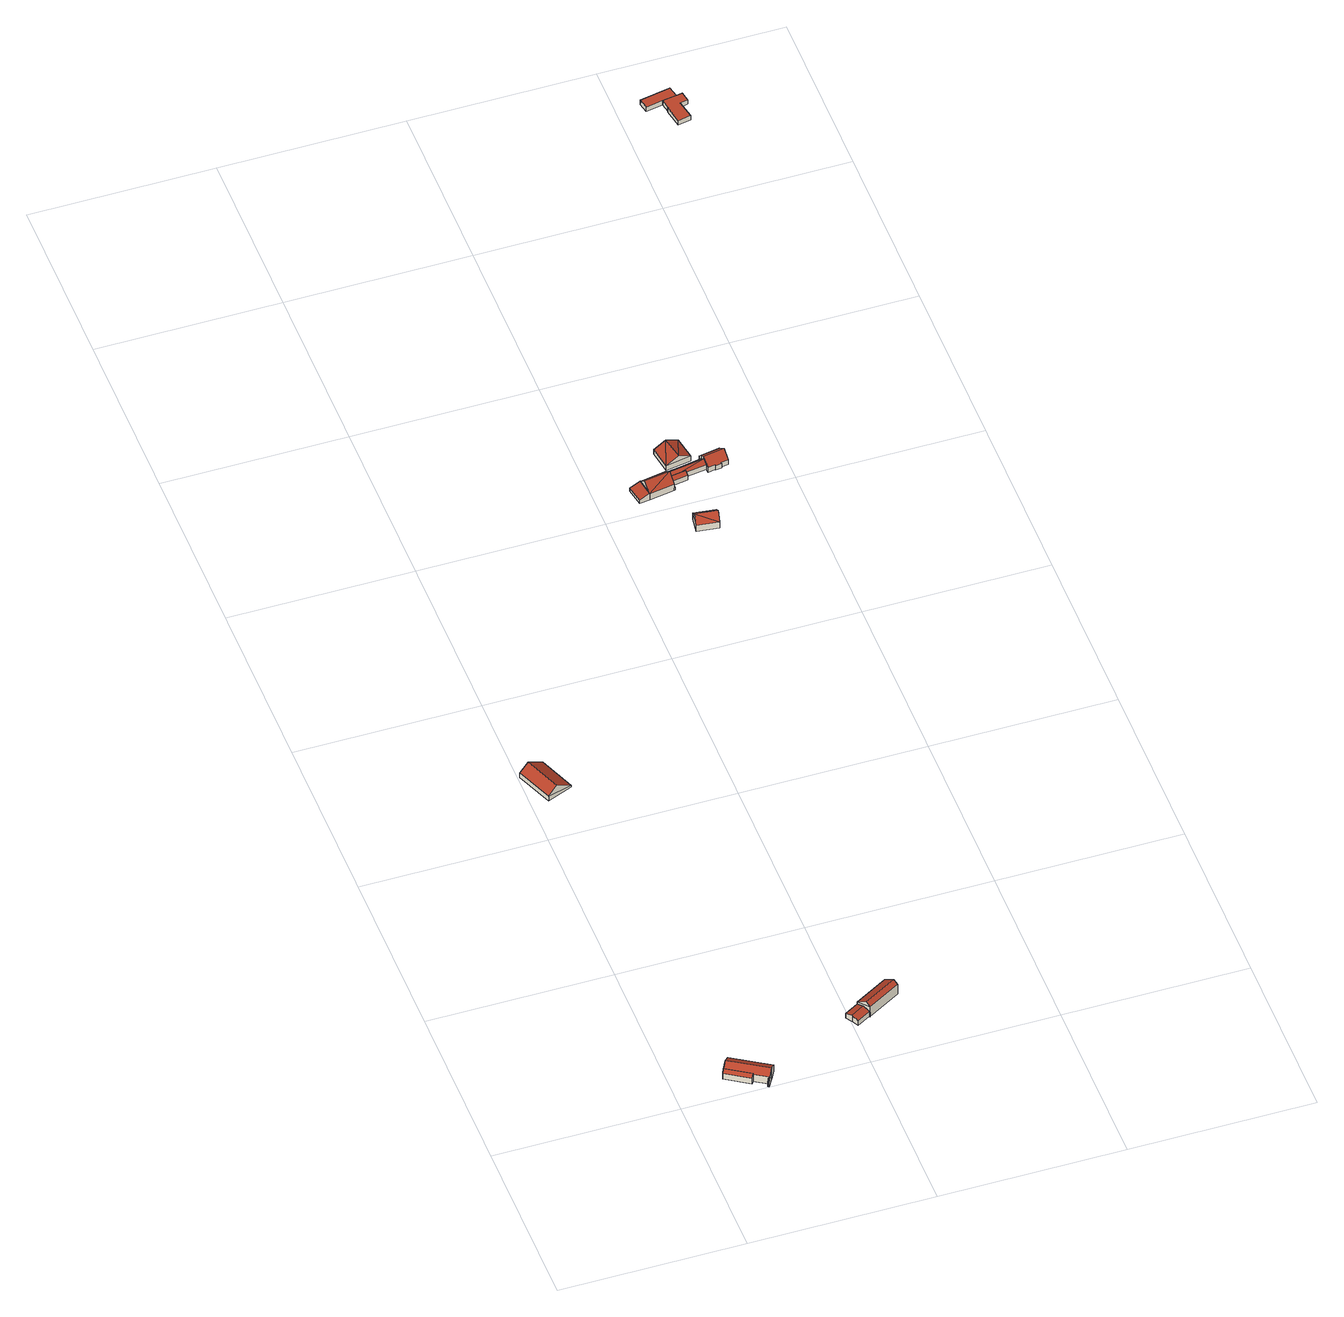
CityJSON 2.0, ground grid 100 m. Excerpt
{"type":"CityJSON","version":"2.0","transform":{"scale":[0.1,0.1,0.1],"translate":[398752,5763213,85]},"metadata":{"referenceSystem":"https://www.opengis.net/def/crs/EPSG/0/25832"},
"CityObjects":{
"building1":{"type":"Building","attributes":{"Gemeindeschluessel":"05515000","Geometrietyp2DReferenz":"3000","function":"31001_1000"},"address":[{"country":"Germany","locality":"Münster","thoroughfareNumber":"321","thoroughfareName":"Altenberger Straße"}],"children":["building1-1","building1-2"]},
"building1-1":{"type":"BuildingPart","attributes":{"roofType":"2100","measuredHeight":5.4},"parents":["building1"],"geometry":[{"type":"Solid","lod":"2","boundaries":[[[[0,1,2,3,4]],[[5,6,7,8,9]],[[4,3,6,5]],[[9,0,4,5]],[[2,7,6,3]],[[8,1,0,9]],[[7,2,1,8]]]],"semantics":{"surfaces":[{"type":"WallSurface"},{"type":"RoofSurface"},{"type":"GroundSurface"},{"type":"ClosureSurface"}],"values":[[0,0,0,1,2,0,3]]}}]},
"building1-2":{"type":"BuildingPart","attributes":{"roofType":"3100","measuredHeight":7.96},"parents":["building1"],"geometry":[{"type":"Solid","lod":"2","boundaries":[[[[8,7,10,11]],[[12,13,2,1]],[[14,15,13,12]],[[16,17,15,14]],[[18,19,17,16]],[[20,21,19,18]],[[22,23,21,20]],[[11,10,23,22]],[[16,14,12,18]],[[1,8,11,22,20,18,12]],[[7,2,13,15,17,19,21,23,10]],[[7,8,1,2]]]],"semantics":{"surfaces":[{"type":"WallSurface"},{"type":"RoofSurface"},{"type":"GroundSurface"},{"type":"ClosureSurface"}],"values":[[0,0,0,0,0,0,0,0,1,1,2,3]]}}]},
"building2":{"type":"Building","attributes":{"Gemeindeschluessel":"05515000","Geometrietyp2DReferenz":"3000","function":"31001_2700","roofType":"3100","measuredHeight":7.29},"geometry":[{"type":"Solid","lod":"2","boundaries":[[[[24,25,26,27]],[[28,29,25,24]],[[30,31,29,28]],[[27,26,31,30]],[[24,32,28]],[[30,33,27]],[[27,33,32,24]],[[28,32,33,30]],[[25,29,31,26]]]],"semantics":{"surfaces":[{"type":"WallSurface"},{"type":"RoofSurface"},{"type":"GroundSurface"}],"values":[[0,0,0,0,0,0,1,1,2]]}}]},
"building3":{"type":"Building","attributes":{"Gemeindeschluessel":"05515000","Geometrietyp2DReferenz":"3000","function":"31001_2460","roofType":"3100","measuredHeight":4.42},"geometry":[{"type":"Solid","lod":"2","boundaries":[[[[34,35,36,37]],[[38,39,35,34]],[[40,41,39,38]],[[42,43,44,45,40,37]],[[38,34,37,40]],[[46,47,48,49,36,35,39,41]],[[45,46,41,40]],[[44,47,46,45]],[[43,48,47,44]],[[42,49,48,43]],[[37,36,49,42]]]],"semantics":{"surfaces":[{"type":"WallSurface"},{"type":"RoofSurface"},{"type":"GroundSurface"}],"values":[[0,0,0,1,1,2,0,0,0,0,0]]}}]},
"building4":{"type":"Building","attributes":{"Gemeindeschluessel":"05515000","Geometrietyp2DReferenz":"3000","function":"31001_2700","roofType":"3100","measuredHeight":8.52},"geometry":[{"type":"Solid","lod":"2","boundaries":[[[[50,51,52,53]],[[54,55,51,50]],[[56,57,55,54]],[[53,52,57,56]],[[50,58,54]],[[56,59,53]],[[53,59,58,50]],[[54,58,59,56]],[[51,55,57,52]]]],"semantics":{"surfaces":[{"type":"WallSurface"},{"type":"RoofSurface"},{"type":"GroundSurface"}],"values":[[0,0,0,0,0,0,1,1,2]]}}]},
"building5":{"type":"Building","attributes":{"Gemeindeschluessel":"05515000","Geometrietyp2DReferenz":"3000","function":"31001_2460","roofType":"2100","measuredHeight":4.29},"geometry":[{"type":"Solid","lod":"2","boundaries":[[[[60,61,62,63]],[[64,65,61,60]],[[66,67,65,64]],[[63,62,67,66]],[[64,60,63,66]],[[61,65,67,62]]]],"semantics":{"surfaces":[{"type":"WallSurface"},{"type":"RoofSurface"},{"type":"GroundSurface"}],"values":[[0,0,0,0,1,2]]}}]},
"building6":{"type":"Building","attributes":{"Gemeindeschluessel":"05515000","Geometrietyp2DReferenz":"3000","function":"31001_2700","roofType":"5000","measuredHeight":8.78},"geometry":[{"type":"Solid","lod":"2","boundaries":[[[[68,69,67,70]],[[71,72,69,68]],[[73,62,72,71]],[[70,67,62,73]],[[74,68,70,75]],[[73,71,74]],[[74,75,73]],[[68,74,71]],[[73,75,70]],[[69,72,62,67]]]],"semantics":{"surfaces":[{"type":"WallSurface"},{"type":"RoofSurface"},{"type":"GroundSurface"}],"values":[[0,0,0,0,1,1,1,0,0,2]]}}]},
"building7":{"type":"Building","attributes":{"Gemeindeschluessel":"05515000","Geometrietyp2DReferenz":"3000","function":"31001_1000","roofType":"3100","measuredHeight":7.98},"address":[{"country":"Germany","locality":"Münster","thoroughfareNumber":"53","thoroughfareName":"Grienkenswell"}],"geometry":[{"type":"Solid","lod":"2","boundaries":[[[[76,77,78,79]],[[80,81,77,76]],[[82,83,81,80]],[[79,78,83,82]],[[76,84,80]],[[82,85,79]],[[84,76,79]],[[79,85,84]],[[80,84,85]],[[85,82,80]],[[77,81,83,78]]]],"semantics":{"surfaces":[{"type":"WallSurface"},{"type":"RoofSurface"},{"type":"GroundSurface"}],"values":[[0,0,0,0,0,0,1,1,1,1,2]]}}]},
"building8":{"type":"Building","attributes":{"Gemeindeschluessel":"05515000","Geometrietyp2DReferenz":"3000","function":"31001_2700","roofType":"3100","measuredHeight":6.81},"geometry":[{"type":"Solid","lod":"2","boundaries":[[[[86,87,88,89]],[[90,91,87,86]],[[92,93,91,90]],[[89,88,93,92]],[[86,94,90]],[[92,95,89]],[[89,95,94]],[[94,86,89]],[[95,92,90]],[[90,94,95]],[[87,91,93,88]]]],"semantics":{"surfaces":[{"type":"WallSurface"},{"type":"RoofSurface"},{"type":"GroundSurface"}],"values":[[0,0,0,0,0,0,1,1,1,1,2]]}}]},
"building9":{"type":"Building","attributes":{"name":"Große Lordemann","Gemeindeschluessel":"05515000","Geometrietyp2DReferenz":"3000","function":"31001_1000"},"address":[{"country":"Germany","locality":"Münster","thoroughfareNumber":"55","thoroughfareName":"Grienkenswell"}],"children":["building9-1","building9-2","building9-3"]},
"building9-1":{"type":"BuildingPart","attributes":{"roofType":"3100","measuredHeight":5.23},"parents":["building9"],"geometry":[{"type":"Solid","lod":"2","boundaries":[[[[96,97,98,99]],[[100,101,97,96]],[[102,103,104,105]],[[106,107,103,102]],[[108,109,107,106]],[[110,108,111]],[[106,102,111,108]],[[100,96,99,110,105]],[[111,105,110]],[[111,102,105]],[[112,98,97,101,104,103,107,109]],[[112,113,99,98]],[[109,108,113,112]],[[101,100,105,104]],[[99,113,110]],[[113,108,110]]]],"semantics":{"surfaces":[{"type":"WallSurface"},{"type":"RoofSurface"},{"type":"GroundSurface"},{"type":"ClosureSurface"}],"values":[[0,0,0,0,0,1,1,1,1,0,2,3,3,3,3,3]]}}]},
"building9-2":{"type":"BuildingPart","attributes":{"roofType":"3100","measuredHeight":7.12},"parents":["building9"],"geometry":[{"type":"Solid","lod":"2","boundaries":[[[[114,115,116,117]],[[118,119,115,114]],[[120,121,119,118]],[[122,98,121,120]],[[99,98,122]],[[109,108,123]],[[124,125,109,123]],[[126,127,125,124]],[[128,129,127,126]],[[130,131,129,128]],[[132,133,131,130]],[[117,116,133,132]],[[126,124,123,134,128]],[[122,120,118,114,117,132,130,128,134]],[[115,119,121,98,112,109,125,127,129,131,133,116]],[[99,122,134,110]],[[98,99,113,112]],[[99,110,113]],[[108,110,134,123]],[[113,108,109,112]],[[113,110,108]]]],"semantics":{"surfaces":[{"type":"WallSurface"},{"type":"RoofSurface"},{"type":"GroundSurface"},{"type":"ClosureSurface"}],"values":[[0,0,0,0,0,0,0,0,0,0,0,0,1,1,2,0,3,3,0,3,3]]}}]},
"building9-3":{"type":"BuildingPart","attributes":{"roofType":"2100","measuredHeight":4.74},"parents":["building9"],"geometry":[{"type":"Solid","lod":"2","boundaries":[[[[135,136,137,138]],[[139,140,136,135]],[[141,142,140,139]],[[143,144,142,141]],[[145,146,144,143]],[[147,105,104,146,145]],[[138,137,101,100,148]],[[147,145,143,141,139,135,138,148]],[[136,140,142,144,146,104,101,137]],[[105,147,148,100]],[[101,104,105,100]]]],"semantics":{"surfaces":[{"type":"WallSurface"},{"type":"RoofSurface"},{"type":"GroundSurface"},{"type":"ClosureSurface"}],"values":[[0,0,0,0,0,0,0,1,2,0,3]]}}]},
"building10":{"type":"Building","attributes":{"Gemeindeschluessel":"05515000","Geometrietyp2DReferenz":"3000","function":"31001_1000"},"address":[{"country":"Germany","locality":"Münster","thoroughfareNumber":"82","thoroughfareName":"Grienkenswell"}],"children":["building10-1","building10-2"]},
"building10-1":{"type":"BuildingPart","attributes":{"roofType":"1000","measuredHeight":3.08},"parents":["building10"],"geometry":[{"type":"Solid","lod":"2","boundaries":[[[[149,150,151,152]],[[153,154,150,149]],[[155,156,157,158]],[[159,160,156,155]],[[161,162,160,159]],[[163,164,162,161]],[[165,166,164,163]],[[152,151,166,165]],[[163,161,159,155,158,153,149,152,165]],[[150,154,157,156,160,162,164,166,151]],[[157,154,153,158]]]],"semantics":{"surfaces":[{"type":"WallSurface"},{"type":"RoofSurface"},{"type":"GroundSurface"},{"type":"ClosureSurface"}],"values":[[0,0,0,0,0,0,0,0,1,2,3]]}}]},
"building10-2":{"type":"BuildingPart","attributes":{"roofType":"1000","measuredHeight":3.02},"parents":["building10"],"geometry":[{"type":"Solid","lod":"2","boundaries":[[[[167,168,169,170]],[[171,172,168,167]],[[173,174,172,171]],[[175,176,174,173]],[[158,157,176,175]],[[170,169,154,153]],[[158,175,173,171,167,170,153]],[[168,172,174,176,157,154,169]],[[157,158,153,154]]]],"semantics":{"surfaces":[{"type":"WallSurface"},{"type":"RoofSurface"},{"type":"GroundSurface"},{"type":"ClosureSurface"}],"values":[[0,0,0,0,0,0,1,2,3]]}}]}
},
"vertices":[
[275,147,58],[275,147,51],[275,147,4],[264,130,4],[264,130,43],[393,48,43],[393,48,4],[404,65,4],[404,65,51],[404,65,58],
[470,23,4],[470,23,51],[294,176,83],[294,176,4],[323,222,51],[323,222,4],[523,96,51],[523,96,4],[494,50,83],[494,50,4],[465,3,33],[465,3,4],[459,7,32],[459,7,4],
[9,2460,39],[9,2460,6],[90,2256,6],[90,2256,39],[150,2514,18],[150,2514,6],[229,2312,18],[229,2312,6],[62,2481,79],[142,2277,79],
[983,332,39],[983,332,7],[1004,296,7],[1004,296,52],[1058,375,39],[1058,375,7],[1078,339,52],[1078,339,7],[1024,260,39],[1098,303,39],[1100,299,38],[1101,300,38],[1101,300,7],[1100,299,7],[1098,303,7],[1024,260,7],
[1239,480,52],[1239,480,8],[1058,375,8],[1058,375,52],[1282,404,74],[1282,404,8],[1101,300,74],[1101,300,8],[1269,428,93],[1087,323,93],
[1199,4059,51],[1199,4059,28],[1255,4068,28],[1255,4068,71],[1183,4158,51],[1183,4158,28],[1239,4167,71],[1239,4167,28],
[1380,4190,69],[1380,4190,28],[1239,4167,69],[1393,4090,69],[1393,4090,28],[1255,4068,69],[1387,4139,116],[1247,4117,116],
[1532,3853,71],[1532,3853,28],[1413,3870,28],[1413,3870,71],[1519,3765,71],[1519,3765,28],[1401,3781,71],[1401,3781,28],[1526,3809,108],[1407,3826,108],
[1380,4362,62],[1380,4362,29],[1401,4234,29],[1401,4234,62],[1516,4385,62],[1516,4385,29],[1538,4257,62],[1538,4257,29],[1448,4374,97],[1469,4245,97],
[1485,4157,63],[1485,4157,30],[1590,4174,30],[1590,4174,63],[1475,4155,63],[1475,4155,30],[1380,4190,63],[1380,4190,30],[1386,4141,30],[1386,4141,63],[1477,4205,63],[1477,4205,30],[1582,4223,63],[1582,4223,30],[1586,4198,82],[1383,4165,82],[1586,4198,30],[1586,4198,63],
[1634,4154,59],[1634,4154,30],[1667,4160,30],[1667,4160,59],[1633,4159,63],[1633,4159,30],[1593,4152,63],[1593,4152,30],[1590,4174,81],[1582,4223,81],[1578,4245,63],[1578,4245,30],[1691,4263,63],[1691,4263,30],[1699,4217,101],[1699,4217,30],[1706,4171,63],[1706,4171,30],[1667,4164,63],[1667,4164,30],[1586,4198,101],
[1393,4119,64],[1393,4119,30],[1479,4133,30],[1479,4133,64],[1398,4090,46],[1398,4090,30],[1393,4089,46],[1393,4089,30],[1392,4090,47],[1392,4090,30],[1393,4090,47],[1393,4090,30],[1386,4141,78],[1475,4155,78],
[2236,6594,76],[2236,6594,46],[2232,6593,46],[2232,6593,76],[2225,6648,76],[2225,6648,46],[2334,6666,76],[2334,6666,46],[2301,6660,46],[2301,6660,76],[2344,6611,76],[2344,6611,46],[2301,6602,76],[2301,6602,46],[2321,6502,76],[2321,6502,46],[2252,6488,76],[2252,6488,46],
[2132,6631,76],[2132,6631,46],[2132,6629,46],[2132,6629,76],[2121,6687,76],[2121,6687,46],[2121,6688,76],[2121,6688,46],[2288,6720,76],[2288,6720,46]
]}
